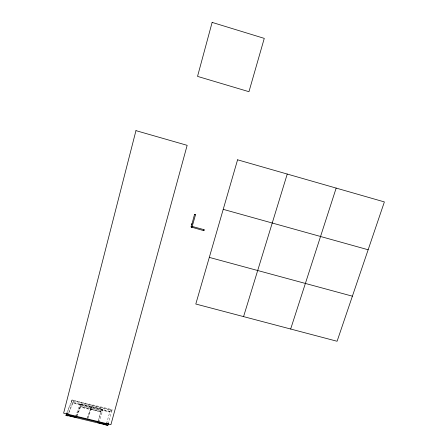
<?xml version="1.0" encoding="UTF-8"?>
<svg xmlns="http://www.w3.org/2000/svg" width="448" height="448" viewBox="0 0 448 448"><rect width="100%" height="100%" fill="white"/><g stroke="black" fill="none" stroke-linecap="round" stroke-linejoin="round"><path stroke-width="0.34" stroke-dasharray="2.24 1.68" d="M71.568 401.957L72.111 399.851L112.14 409.646L111.574 411.734L71.568 401.957L67.066 412.916M73.416 400.943L72.873 403.049L109.794 412.07L110.365 409.976L73.416 400.943L68.23 413.717M79.957 404.779L80.097 404.253L80.937 404.46L76.3 416.707M80.797 404.986L81.071 403.934L102.217 409.102L102.077 409.629L102.844 410.094M81.351 405.121L81.553 404.331L91.286 406.711L90.546 409.035L80.774 406.65L80.982 405.854L90.759 408.24L91.286 406.711M87.64 417.474L90.759 408.24M91.655 407.641L91.862 406.851L101.562 409.226L101.354 410.01M108.158 423.976L112.14 409.646M106.551 423.506L110.365 409.976M99.081 422.386L102.917 409.83M98.196 422.139L102.217 409.102M98.028 420.706L101.562 409.226M88.015 418.275L91.862 406.851M87.175 418.639L90.574 408.766L80.786 406.375L80.578 407.17L90.367 409.556M77.084 416.192L81.553 404.331M76.194 416.808L81.071 403.934M75.471 416.377L80.097 404.253M68.818 412.961L72.94 402.786L109.866 411.807M66.83 412.675L72.111 399.851M71.971 400.378L112 410.172M91.157 408.906L100.923 411.292M91.129 409.175L100.873 411.55M91.336 408.386L90.95 409.702L100.71 412.082L101.086 410.766L91.336 408.386"/><path stroke-width="0.67" d="M191.722 226.29L204.058 229.678L203.79 230.664L203.958 230.149M191.47 226.649L191.094 226.643L192.063 226.94L195.496 214.788L195.009 214.558L194.505 214.514L191.145 227.03L203.79 230.664M191.951 227.142L191.453 227.265L191.531 226.934M191.705 226.414L191.458 227.276M66.002 415.498L66.567 413.314L68.23 413.717L67.665 415.901L66.002 415.498L66.534 414.21M76.194 416.808L76.054 417.351L67.805 415.352M98.196 422.139L98.05 422.682L106.221 424.659M107.716 425.6L108.304 423.438L106.663 423.041L106.075 425.202L107.716 425.6L108.27 423.618M203.89 230.199L204.058 229.69M243.566 316.613L287.241 174.054M290.662 329.022L336.168 188.093M191.111 226.677L191.458 226.296M195.496 214.788L194.522 214.547M191.934 223.821L191.363 224.045L191.542 224.722M67.945 414.809L106.372 424.122M67.738 415.626L106.148 424.934M209.306 257.393L352.391 296.184M223.222 209.345L368.144 249.76M191.946 226.806L191.957 226.43M135.962 130.642L63.622 413.179L110.925 424.648L187.152 145.331L135.962 130.642M212.128 22.4L197.534 76.384L248.959 91.694L264.27 38.377L212.128 22.4M237.574 159.802L195.798 304.018L337.092 341.264L384.378 201.925L237.574 159.802"/></g></svg>
